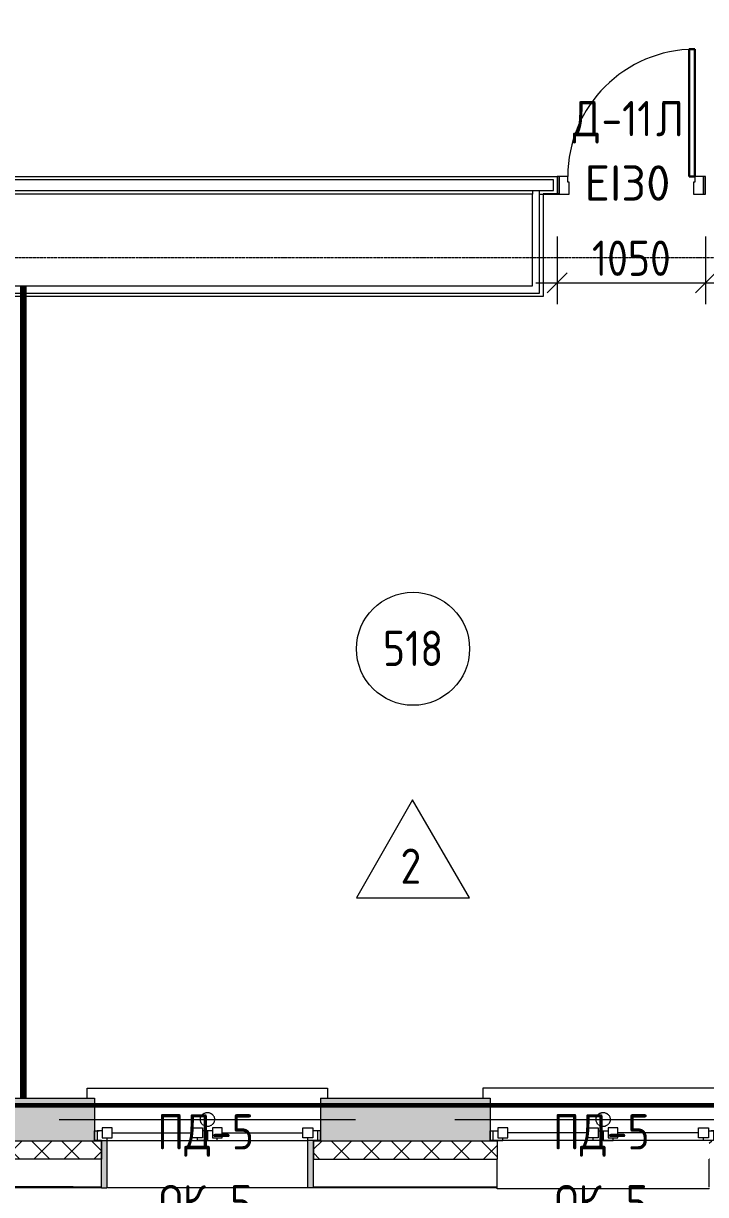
# Model space of a CAD drawing. Header units: millimetres. Extents: x -56773 to 221258, y -262288 to 26541.
# Drawn here: x 16107 to 20934, y -257940 to -249651 of the extents above; entities that cross this region are included whole.
import ezdxf

# ---------------------------------------------------------------- set-up
doc = ezdxf.new("R2010")
doc.units = ezdxf.units.MM
doc.linetypes.add('ADSK_Линия сетки', pattern=[25, 20, -2.5, 0, -2.5])
doc.linetypes.add('ADSK_Невидимые', pattern=[5, 3, -2])
for name, color, linetype, lineweight in [('3.1 Штукатурка внешн стен для инвесторов', 5, 'Continuous', 60), ('3.2) Штук 4 вып Сентябрь', 162, 'Continuous', 120), ('4.3)Шпакл баз сент инв подв и 1 эт', 6, 'Continuous', 60), ('_ Окна', 7, 'Continuous', 18), ('Двери', 7, 'Continuous', 9), ('Марки дверей', 7, 'Continuous', 20), ('Марки окон', 7, 'Continuous', 20), ('Марки помещений', 7, 'Continuous', 20), ('Обобщенные модели', 7, 'ADSK_Невидимые', 18), ('Окна', 7, 'Continuous', 9), ('Оси', 7, 'Continuous', 9), ('Панели витража', 7, 'Continuous', 9), ('Размеры', 7, 'Continuous', 9), ('Стены внутренние', 7, 'Continuous', 18), ('Стены наружные', 7, 'Continuous', 18), ('Стены несущие', 7, 'Continuous', 30), ('Стены отделка', 7, 'Continuous', 30), ('Стены штриховка', 7, 'Continuous', 9)]:
    doc.layers.add(name, color=color, linetype=linetype, lineweight=lineweight)
doc.styles.add('GOST Common_2', font='', dxfattribs={"width": 0.9, "height": 250})
doc.styles.add('ISOCPEUR', font='isocpeur.ttf', dxfattribs={"height": 250})
doc.styles.get('GOST Common_2').set_extended_font_data('GOST Common')
doc.dimstyles.new('ADSK_Основной', dxfattribs={"dimscale": 304.8, "dimtxt": 251.428749, "dimasz": 0.463911, "dimexe": 0.492126, "dimexo": 0.984252, "dimgap": 0.164042, "dimtad": 1, "dimdec": 3, "dimrnd": 0.001, "dimdsep": 46, "dimtxsty": 'GOST Common_2', "dimblk1": 'OBLIQUE', "dimblk2": 'OBLIQUE', "dimsah": 1, "dimcen": 0.09, "dimdle": 0.492126, "dimazin": 2, "dimtfac": 1, "dimtdec": 4, "dimtix": 1, "dimtmove": 0, "dimatfit": 3, "dimfxl": 1, "dimtvp": 1, "dimtolj": 1, "dimtzin": 0, "dimlwd": 20, "dimlwe": 20, "dimarcsym": 2})

# ---------------------------------------------------------------- blocks, each defined once
blk = doc.blocks.new('ОКНО L03 _2СТ_RS - ОК-5_1600х2000h-3556607-Маркировочный 5-й')
at = {"layer": '_ Окна'}
for p, q in [((-838.1, -149), (-838.1, -79)), ((-838.1, -79), (-803.1, -79)), ((-818.1, -79), (-818.1, -149)), ((-783.1, -79), (-818.1, -79)), ((-713.1, -59), (-783.1, -59)), ((-783.1, -59), (-783.1, -129)), ((-713.1, -129), (-713.1, -59)), ((-143.1, -129), (-143.1, -59)), ((-143.1, -59), (-73.1, -59)), ((-73.1, -59), (-73.1, -129)), ((-38.1, -79), (-73.1, -79)), ((-38.1, -79), (-38.1, -149)), ((-38.1, -79), (-38.1, -149)), ((-3.1, -79), (-38.1, -79)), ((66.9, -59), (-3.1, -59)), ((-3.1, -59), (-3.1, -129)), ((66.9, -129), (66.9, -59)), ((636.9, -129), (636.9, -59)), ((636.9, -59), (706.9, -59)), ((706.9, -59), (706.9, -129)), ((741.9, -79), (706.9, -79)), ((761.9, -79), (726.9, -79)), ((741.9, -79), (741.9, -149)), ((761.9, -149), (761.9, -79)), ((-838.1, -149), (-833.1, -149)), ((-818.1, -149), (-748.1, -149)), ((-783.1, -129), (-713.1, -129)), ((-748.1, -149), (-748.1, -129)), ((-713.1, -94), (-143.1, -94)), ((-73.1, -129), (-143.1, -129)), ((-108.1, -149), (-108.1, -129)), ((-38.1, -149), (-108.1, -149)), ((-38.1, -149), (31.9, -149)), ((-3.1, -129), (66.9, -129)), ((31.9, -149), (31.9, -129)), ((66.9, -94), (636.9, -94)), ((706.9, -129), (636.9, -129)), ((671.9, -149), (671.9, -129)), ((741.9, -149), (671.9, -149)), ((761.9, -149), (756.9, -149))]:
    blk.add_line(p, q, dxfattribs=at)
blk = doc.blocks.new('Системная панель - 1_Алюминиевая панель RAL 1013-3049570-Маркировочный 5-й')
at = {"layer": 'Панели витража', "lineweight": 18}
for p, q in [((18165, 2.5), (15665, 2.5)), ((18165, -2.5), (18165, 2.5)), ((18165, -2.5), (15665, -2.5))]:
    blk.add_line(p, q, dxfattribs=at)
blk = doc.blocks.new('Системная панель - 1_Алюминиевая панель гладкая RAL 1013-1325615-Маркировочный 5-й')
at = {"layer": 'Панели витража', "lineweight": 18}
for p, q in [((-100, 2.5), (100, 2.5)), ((-100, -2.5), (-100, 2.5)), ((100, -2.5), (100, 2.5)), ((100, -2.5), (-100, -2.5))]:
    blk.add_line(p, q, dxfattribs=at)
blk = doc.blocks.new('Системная панель - 1_Алюминиевая панель RAL 1013-1325616-Маркировочный 5-й')
at = {"layer": 'Панели витража', "lineweight": 18}
for p, q in [((-450, 2.5), (450, 2.5)), ((-450, -2.5), (-450, 2.5)), ((450, -2.5), (450, 2.5)), ((450, -2.5), (-450, -2.5))]:
    blk.add_line(p, q, dxfattribs=at)
blk = doc.blocks.new('Обобщенные модели 7 - Обобщенные модели 7-1212709-Маркировочный 5-й')
at = {"layer": 'Обобщенные модели'}
h = blk.add_hatch(color=256, dxfattribs=at)
h.paths.add_polyline_path([(18150, -7577.5), (18150, -7244), (18110, -7244), (18110, -7577.5)])
h.paths.add_polyline_path([(16690, -7577.5), (16690, -7244), (16650, -7244), (16650, -7577.5), (16690, -7577.5)])
for p, q in [((16650, -7244), (16690, -7244)), ((16650, -7577.5), (16650, -7244)), ((16690, -7244), (18110, -7244)), ((16690, -7577.5), (16690, -7244)), ((18150, -7244), (18110, -7244)), ((18110, -7577.5), (18110, -7244)), ((18150, -7577.5), (18150, -7244)), ((16650, -7577.5), (16690, -7577.5)), ((18110, -7577.5), (16690, -7577.5)), ((18150, -7577.5), (18110, -7577.5))]:
    blk.add_line(p, q, dxfattribs=at)
blk = doc.blocks.new('Подоконник_ - ПД-5-3556614-Маркировочный 5-й')
at = {"layer": 'Окна'}
for p, q in [((-850, 300), (850, 300)), ((-850, 229), (-850, 300)), ((850, 300), (850, 229))]:
    blk.add_line(p, q, dxfattribs=at)
blk = doc.blocks.new('ОКНО L03 _2СТ_RS - ОК-5_1600х2000h-3556615-Маркировочный 5-й')
at = {"layer": '_ Окна'}
for p, q in [((-838.1, 149), (-838.1, 79)), ((-838.1, 149), (-833.1, 149)), ((-818.1, 149), (-748.1, 149)), ((-818.1, 79), (-818.1, 149)), ((-783.1, 59), (-783.1, 129)), ((-783.1, 129), (-713.1, 129)), ((-748.1, 149), (-748.1, 129)), ((-713.1, 129), (-713.1, 59)), ((-713.1, 94), (-143.1, 94)), ((-143.1, 129), (-143.1, 59)), ((-73.1, 129), (-143.1, 129)), ((-108.1, 149), (-108.1, 129)), ((-38.1, 149), (-108.1, 149)), ((-73.1, 59), (-73.1, 129)), ((-38.1, 79), (-38.1, 149)), ((-38.1, 149), (31.9, 149)), ((-38.1, 79), (-38.1, 149)), ((-3.1, 59), (-3.1, 129)), ((-3.1, 129), (66.9, 129)), ((31.9, 149), (31.9, 129)), ((66.9, 129), (66.9, 59)), ((66.9, 94), (636.9, 94)), ((636.9, 129), (636.9, 59)), ((706.9, 129), (636.9, 129)), ((671.9, 149), (671.9, 129)), ((741.9, 149), (671.9, 149)), ((706.9, 59), (706.9, 129)), ((741.9, 79), (741.9, 149)), ((761.9, 149), (756.9, 149)), ((761.9, 149), (761.9, 79)), ((-838.1, 79), (-803.1, 79)), ((-783.1, 79), (-818.1, 79)), ((-713.1, 59), (-783.1, 59)), ((-143.1, 59), (-73.1, 59)), ((-38.1, 79), (-73.1, 79)), ((-3.1, 79), (-38.1, 79)), ((66.9, 59), (-3.1, 59)), ((636.9, 59), (706.9, 59)), ((741.9, 79), (706.9, 79)), ((761.9, 79), (726.9, 79))]:
    blk.add_line(p, q, dxfattribs=at)
blk = doc.blocks.new('Подоконник_ - ПД-5-3556619-Маркировочный 5-й')
at = {"layer": 'Окна'}
for p, q in [((-850, -229), (-850, -300)), ((850, -300), (850, -229)), ((-850, -300), (850, -300))]:
    blk.add_line(p, q, dxfattribs=at)
blk = doc.blocks.new('Отлив_ - ОЦC-V14-Маркировочный 5-й')
at = {"layer": 'Окна'}
for p, q in [((-750, 341), (-750, 333.5)), ((-750, 341), (750, 341)), ((-750, 341), (750, 341)), ((750, 341), (750, 333.5)), ((-750, 328.5), (-750, 131)), ((750, 328.5), (750, 131)), ((-750, 0), (750, 0))]:
    blk.add_line(p, q, dxfattribs=at)
blk = doc.blocks.new('Дверь однопольная противопожарная - Д-11Л 1050х2200 Дверной блок однопольный глухой_ EI30_ левое открывание-2291828-Маркировочный 5-й')
at = {"layer": 'Двери', "lineweight": 30}
for p, q in [((450, 962.5), (410, 962.5)), ((410, 962.5), (410, 62.5)), ((450, 62.5), (450, 962.5)), ((410, 62.5), (450, 62.5))]:
    blk.add_line(p, q, dxfattribs=at)
at = {"layer": 'Двери'}
for p, q in [((-510, 62.5), (-525, 62.5)), ((-525, 62.5), (-525, -62.5)), ((-450, 62.5), (-510, 62.5)), ((-510, 62.5), (-510, -62.5)), ((-510, -62.5), (-510, 62.5)), ((-450, 22.5), (-450, 62.5)), ((-440, 22.5), (-450, 22.5)), ((-440, -62.5), (-440, 22.5)), ((450, 22.5), (440, 22.5)), ((440, 22.5), (440, -62.5)), ((510, 62.5), (450, 62.5)), ((450, 62.5), (450, 22.5)), ((510, -62.5), (510, 62.5)), ((525, 62.5), (510, 62.5)), ((510, 62.5), (510, -62.5)), ((525, -62.5), (525, 62.5)), ((-525, -62.5), (-510, -62.5)), ((-510, -62.5), (-440, -62.5)), ((440, -62.5), (510, -62.5)), ((510, -62.5), (525, -62.5))]:
    blk.add_line(p, q, dxfattribs=at)
blk.add_arc((450, 62.5), 900, 90, 180, dxfattribs=at)
blk = doc.blocks.new('BS_Перемычка металлическая - BS_Перемычка металлическая-3881251-Маркировочный 5-й')
at = {"layer": 'Обобщенные модели', "linetype": 'ADSK_Невидимые', "lineweight": 18}
blk.add_line((-1050, 0), (1050, 0), dxfattribs=at)
blk.add_circle((0, 0), 50, dxfattribs=at)
blk = doc.blocks.new('ADSK_Марка_Помещение_ОдноЗначение - Номер-159740-Маркировочный 5-й')
at = {"layer": 'Марки помещений'}
blk.add_circle((0, 0), 4, dxfattribs=at)
blk = doc.blocks.new('ADSK_Марка_Помещение_ТипПола_ГОСТ21-501-2011 - Отделка пола-1456712-Маркировочный 5-й')
at = {"layer": 'Марки помещений'}
for p, q in [((0, 6.934), (-3.965, 0)), ((4.041, 0), (0, 6.934)), ((-3.965, 0), (4.041, 0))]:
    blk.add_line(p, q, dxfattribs=at)
blk = doc.blocks.new('_Oblique')
at = {"color": 0, "linetype": 'ByBlock', "lineweight": -2}
blk.add_line((-0.5, -0.5), (0.5, 0.5), dxfattribs=at)
blk = doc.blocks.new('*D6855')
at = {"layer": 'Defpoints', "color": 0, "lineweight": 25, "transparency": 16777216}
for p in [(19884.4, -250858.7), (20934.4, -250858.7), (20934.4, -251487.4)]:
    blk.add_point(p, dxfattribs=at)
at = {"layer": 'Размеры', "color": 0, "lineweight": 20, "transparency": 16777216}
for p, q in [((19884.4, -251158.7), (19884.4, -251637.4)), ((20934.4, -251158.7), (20934.4, -251637.4)), ((19734.4, -251487.4), (21084.4, -251487.4))]:
    blk.add_line(p, q, dxfattribs=at)
at = {"layer": 'Размеры', "color": 0, "lineweight": 20, "transparency": 16777216, "xscale": 141.4, "yscale": 141.4, "zscale": 141.4, "rotation": 180}
blk.add_blockref('_Oblique', (19884.4, -251487.4), dxfattribs=at)
at = {"layer": 'Размеры', "color": 0, "lineweight": 20, "transparency": 16777216, "xscale": 141.4, "yscale": 141.4, "zscale": 141.4}
blk.add_blockref('_Oblique', (20934.4, -251487.4), dxfattribs=at)
at = {"layer": 'Размеры', "color": 0, "lineweight": 9, "transparency": 16777216, "insert": (20409.4, -251312.4), "char_height": 250, "width": 700.591, "attachment_point": 5, "style": 'GOST Common_2'}
blk.add_mtext('\\A1;1050', dxfattribs=at)

msp = doc.modelspace()

# ---------------------------------------------------------------- hatches: boundary and pattern name
at = {"layer": 'Стены внутренние', "lineweight": 9}
h = msp.add_hatch(dxfattribs=at)
h.set_pattern_fill('FP_3', color=256, style=0, pattern_type=2)
h.set_pattern_definition([(45, (9.36, -250313.7), (84.1903, 308.6967), [396.875, -79.375, 3.353, -76.022])])
h.paths.add_polyline_path([(24159.3615, -257558.7359), (24734.3615, -257558.7359), (24734.3615, -257258.7359), (24209.3615, -257258.7359), (24209.3615, -257557.7359), (24159.3615, -257557.7359)])
h.paths.add_polyline_path([(22659.3615, -257558.7359), (22659.3615, -257557.7359), (22609.3615, -257557.7359), (22609.3615, -257258.7359), (21009.3615, -257258.7359), (21009.3615, -257557.7359), (22475.0131, -257558.7359)])
h.paths.add_polyline_path([(16122.8715, -257558.7359), (16609.3615, -257557.7359), (16609.3615, -257258.7359), (13934.3615, -257258.7359), (13934.3615, -257558.7359), (14459.3615, -257558.7359)])
h.paths.add_polyline_path([(18159.3615, -257558.7359), (19409.3615, -257557.7359), (19409.3615, -257258.7359), (18209.3615, -257258.7359), (18209.3615, -257557.7359), (18159.3615, -257557.7359)])
h.paths.add_polyline_path([(12484.3615, -257558.7359), (12484.3615, -257258.7359), (7934.3615, -257258.7359), (7934.3615, -257558.7359), (8035.8776, -257558.7359)])
h.paths.add_polyline_path([(6484.3615, -257558.7359), (6484.3615, -257258.7359), (1934.3615, -257258.7359), (1934.3615, -257558.7359), (2260.2234, -257558.7359)])
h.paths.add_polyline_path([(-627.6037, -257558.7359), (484.3615, -257558.7359), (484.3615, -257258.7359), (-721.5569, -257258.7359), (-721.5569, -257558.7359)])
at = {"layer": 'Стены наружные', "lineweight": 9}
h = msp.add_hatch(dxfattribs=at)
h.set_pattern_fill('FP_4', color=256, style=0, pattern_type=2)
h.set_pattern_definition([(45, (9.36, -250313.7), (-106.066, 106.066), []), (135, (9.36, -250313.7), (-106.066, -106.066), [])])
h.paths.add_polyline_path([(24159.3615, -257688.7359), (24734.3615, -257688.7359), (24734.3615, -257558.7359), (24159.3615, -257558.7359)])
h.paths.add_polyline_path([(20959.3615, -257688.7359), (22659.3615, -257688.7359), (22659.3615, -257558.7359), (20959.3615, -257558.7359)])
h.paths.add_polyline_path([(19459.3615, -257688.7359), (19459.3615, -257558.7359), (18159.3615, -257558.7359), (18159.3615, -257688.7359)])
h.paths.add_polyline_path([(16659.3615, -257688.7359), (16659.3615, -257558.7359), (13934.3615, -257558.7359), (13934.3615, -257688.7359), (16122.8715, -257688.7359)])
h.paths.add_polyline_path([(12484.3615, -257688.7359), (12484.3615, -257558.7359), (7934.3615, -257558.7359), (7934.3615, -257688.7359), (8035.8776, -257688.7359)])
h.paths.add_polyline_path([(6484.3615, -257688.7359), (6484.3615, -257558.7359), (1934.3615, -257558.7359), (1934.3615, -257688.7359), (2260.2234, -257688.7359)])
h.paths.add_polyline_path([(-721.5569, -257688.7359), (484.3615, -257688.7359), (484.3615, -257558.7359), (-721.5569, -257558.7359)])

# ---------------------------------------------------------------- linework, layer by layer
msp.add_lwpolyline([(19899.3615, -250858.7359), (19784.3615, -250858.7359)])
at = {"layer": '3.1 Штукатурка внешн стен для инвесторов'}
msp.add_lwpolyline([(61559.3615, -247483.7359), (61559.3615, -257308.7359), (-3140.6385, -257308.7359)], dxfattribs=at)
at = {"layer": '3.2) Штук 4 вып Сентябрь'}
msp.add_lwpolyline([(16108.1454, -257258.7359), (16108.1454, -251508.7359)], dxfattribs=at)
at = {"layer": '4.3)Шпакл баз сент инв подв и 1 эт'}
msp.add_lwpolyline([(16108.1454, -257258.7359), (16108.1454, -251508.7359)], dxfattribs=at)
at = {"layer": 'Оси', "color": 253, "linetype": 'ADSK_Линия сетки', "lineweight": 5, "true_color": 0xaaaaaa}
for p, q in [((62528.5982, -251308.7359), (-25230.7352, -251308.7359)), ((62528.5982, -257308.7359), (-25230.7352, -257308.7359))]:
    msp.add_line(p, q, dxfattribs=at)
at = {"layer": 'Стены несущие', "lineweight": 9}
for p, q in [((8929.3615, -250733.7359), (19884.3615, -250733.7359)), ((19709.3615, -250858.7359), (16009.3615, -250858.7359)), ((19709.3615, -251508.7359), (19709.3615, -250858.7359)), ((19884.3615, -250858.7359), (19784.3615, -250858.7359)), ((16009.3615, -251508.7359), (19709.3615, -251508.7359)), ((13934.3615, -257258.7359), (16609.3615, -257258.7359)), ((16609.3615, -257258.7359), (16609.3615, -257557.7359)), ((18209.3615, -257258.7359), (19409.3615, -257258.7359)), ((18209.3615, -257258.7359), (18209.3615, -257557.7359)), ((19409.3615, -257258.7359), (19409.3615, -257557.7359)), ((16659.3615, -257557.7359), (16609.3615, -257557.7359)), ((16659.3615, -257558.7359), (16659.3615, -257557.7359)), ((18209.3615, -257557.7359), (18159.3615, -257557.7359)), ((18159.3615, -257558.7359), (18159.3615, -257557.7359)), ((19459.3615, -257557.7359), (19409.3615, -257557.7359)), ((19459.3615, -257558.7359), (19459.3615, -257557.7359))]:
    msp.add_line(p, q, dxfattribs=at)
at = {"layer": 'Стены отделка', "lineweight": 9}
for p, q in [((19784.3615, -250858.7359), (19784.3615, -251583.7359)), ((19784.3615, -251583.7359), (16009.3615, -251583.7359)), ((16659.3615, -257558.7359), (16659.3615, -257688.7359)), ((18159.3615, -257558.7359), (18159.3615, -257688.7359)), ((19459.3615, -257558.7359), (19459.3615, -257688.7359)), ((16659.3615, -257688.7359), (13934.3615, -257688.7359)), ((18159.3615, -257688.7359), (19459.3615, -257688.7359))]:
    msp.add_line(p, q, dxfattribs=at)
at = {"layer": 'Стены штриховка', "lineweight": 9}
for p, q in [((19859.3615, -250758.7359), (16009.3615, -250758.7359)), ((16009.3615, -250833.7359), (19859.3615, -250833.7359)), ((19709.3615, -250833.7359), (19709.3615, -250858.7359)), ((19759.3615, -251558.7359), (19759.3615, -250833.7359)), ((19859.3615, -250833.7359), (19859.3615, -250758.7359)), ((19759.3615, -250858.7359), (19784.3615, -250858.7359)), ((16009.3615, -251558.7359), (19759.3615, -251558.7359)), ((13934.3615, -257558.7359), (16659.3615, -257558.7359)), ((18159.3615, -257558.7359), (19459.3615, -257558.7359))]:
    msp.add_line(p, q, dxfattribs=at)

# ---------------------------------------------------------------- block references
at = {"layer": 'Двери', "color": 8, "true_color": 0x7f7f7f}
msp.add_blockref('Дверь однопольная противопожарная - Д-11Л 1050х2200 Дверной блок однопольный глухой_ EI30_ левое открывание-2291828-Маркировочный 5-й', (20409.3615, -250796.2359), dxfattribs=at)
at = {"layer": 'Марки помещений', "xscale": 99.99999999999993, "yscale": 99.99999999999993, "zscale": 99.99999999999993}
for name, p in [('ADSK_Марка_Помещение_ОдноЗначение - Номер-159740-Маркировочный 5-й', (18864.1863, -254076.8352)), ('ADSK_Марка_Помещение_ТипПола_ГОСТ21-501-2011 - Отделка пола-1456712-Маркировочный 5-й', (18860.681, -255840.3757))]:
    msp.add_blockref(name, p, dxfattribs=at)
at = {"layer": 'Обобщенные модели', "linetype": 'ADSK_Невидимые', "lineweight": 18}
for p in [(17409.3615, -257408.7359), (20209.3615, -257408.7359)]:
    msp.add_blockref('BS_Перемычка металлическая - BS_Перемычка металлическая-3881251-Маркировочный 5-й', p, dxfattribs=at)
at = {"layer": 'Обобщенные модели'}
msp.add_blockref('Обобщенные модели 7 - Обобщенные модели 7-1212709-Маркировочный 5-й', (9.3615, -250313.7049), dxfattribs=at)
at = {"layer": 'Окна', "color": 7, "true_color": 0xffffff}
msp.add_blockref('Подоконник_ - ПД-5-3556614-Маркировочный 5-й', (17409.3615, -257487.7359), dxfattribs=at)
at = {"layer": 'Окна', "color": 7, "true_color": 0xffffff, "rotation": 180}
msp.add_blockref('Подоконник_ - ПД-5-3556619-Маркировочный 5-й', (20209.3615, -257487.7359), dxfattribs=at)
at = {"layer": 'Окна'}
msp.add_blockref('ОКНО L03 _2СТ_RS - ОК-5_1600х2000h-3556607-Маркировочный 5-й', (17447.4615, -257408.7359), dxfattribs=at)
at = {"layer": 'Окна', "rotation": 180}
for name, p in [('ОКНО L03 _2СТ_RS - ОК-5_1600х2000h-3556615-Маркировочный 5-й', (20171.2615, -257408.7359)), ('Отлив_ - ОЦC-V14-Маркировочный 5-й', (20209.3615, -257557.7359))]:
    msp.add_blockref(name, p, dxfattribs=at)
at = {"layer": 'Панели витража', "lineweight": 18}
for name, p in [('Системная панель - 1_Алюминиевая панель RAL 1013-3049570-Маркировочный 5-й', (-1705.6385, -257888.7359)), ('Системная панель - 1_Алюминиевая панель гладкая RAL 1013-1325615-Маркировочный 5-й', (16559.3615, -257888.7359)), ('Системная панель - 1_Алюминиевая панель гладкая RAL 1013-1325615-Маркировочный 5-й', (18259.3615, -257888.7359)), ('Системная панель - 1_Алюминиевая панель RAL 1013-1325616-Маркировочный 5-й', (18809.3615, -257888.7359)), ('Системная панель - 1_Алюминиевая панель гладкая RAL 1013-1325615-Маркировочный 5-й', (19359.3615, -257888.7359))]:
    msp.add_blockref(name, p, dxfattribs=at)

# ---------------------------------------------------------------- texts
at = {"layer": 'Марки дверей', "lineweight": 5, "char_height": 250, "attachment_point": 1, "style": 'GOST Common_2'}
for s, insert, width in [('\\fGOST Common|b0|i0|c204|p34|;\\W.9;Д', (19995.3166, -250199.2853), 245.316375), ('-11', (20197.7229, -250199.2853), 468.987187), ('\\fGOST Common|b0|i0|c204|p34|;\\W.9;Л', (20584.676, -250199.2853), 223.670812)]:
    msp.add_mtext(s, dxfattribs=dict(at, insert=insert, width=width))
at = {"layer": 'Марки дверей', "color": 1, "lineweight": 5, "true_color": 0xff0000, "insert": (20077.9666, -250655.3582), "char_height": 250, "width": 737.5525, "attachment_point": 1, "style": 'ISOCPEUR'}
msp.add_mtext('EI30', dxfattribs=at)
at = {"layer": 'Марки окон', "lineweight": 5, "char_height": 250, "attachment_point": 1, "style": 'GOST Common_2'}
for s, insert, width in [('ПД', (17054.7541, -257370.7228), 461.772), ('-5', (17435.7541, -257370.7228), 389.620125), ('ПД', (19854.7541, -257370.7228), 461.772), ('-5', (20235.7541, -257370.7228), 389.620125), ('ОК', (17066.4541, -257872.2172), 432.91125), ('-5', (17423.6416, -257872.2172), 389.620125), ('ОК', (19866.4541, -257872.2172), 432.91125), ('-5', (20223.6416, -257872.2172), 389.620125)]:
    msp.add_mtext(s, dxfattribs=dict(at, insert=insert, width=width))
at = {"layer": 'Марки помещений', "lineweight": 9, "char_height": 250, "attachment_point": 1, "style": 'GOST Common_2'}
for s, insert, width in [('518', (18651.779, -253949.1102), 526.708687), ('\\fGOST Common|b0|i0|c204|p34|;\\W.9;2', (18775.3486, -255490.3665), 194.810062)]:
    msp.add_mtext(s, dxfattribs=dict(at, insert=insert, width=width))

# ---------------------------------------------------------------- dimensions: what is measured, and where the dimension line sits
at = {"layer": 'Размеры', "lineweight": 9}
dim = msp.add_linear_dim(base=(20934.3615, -251487.3866), p1=(19884.3615, -250858.7359), p2=(20934.3615, -250858.7359), dimstyle='ADSK_Основной', override={"dimpost": '<>', "dimfxl": 1050}, dxfattribs=at)
dim.commit()
dim.dimension.update_dxf_attribs({"geometry": '*D6855', "text_midpoint": (20409.3615, -251312.3866)})

doc.saveas('drawing.dxf')
